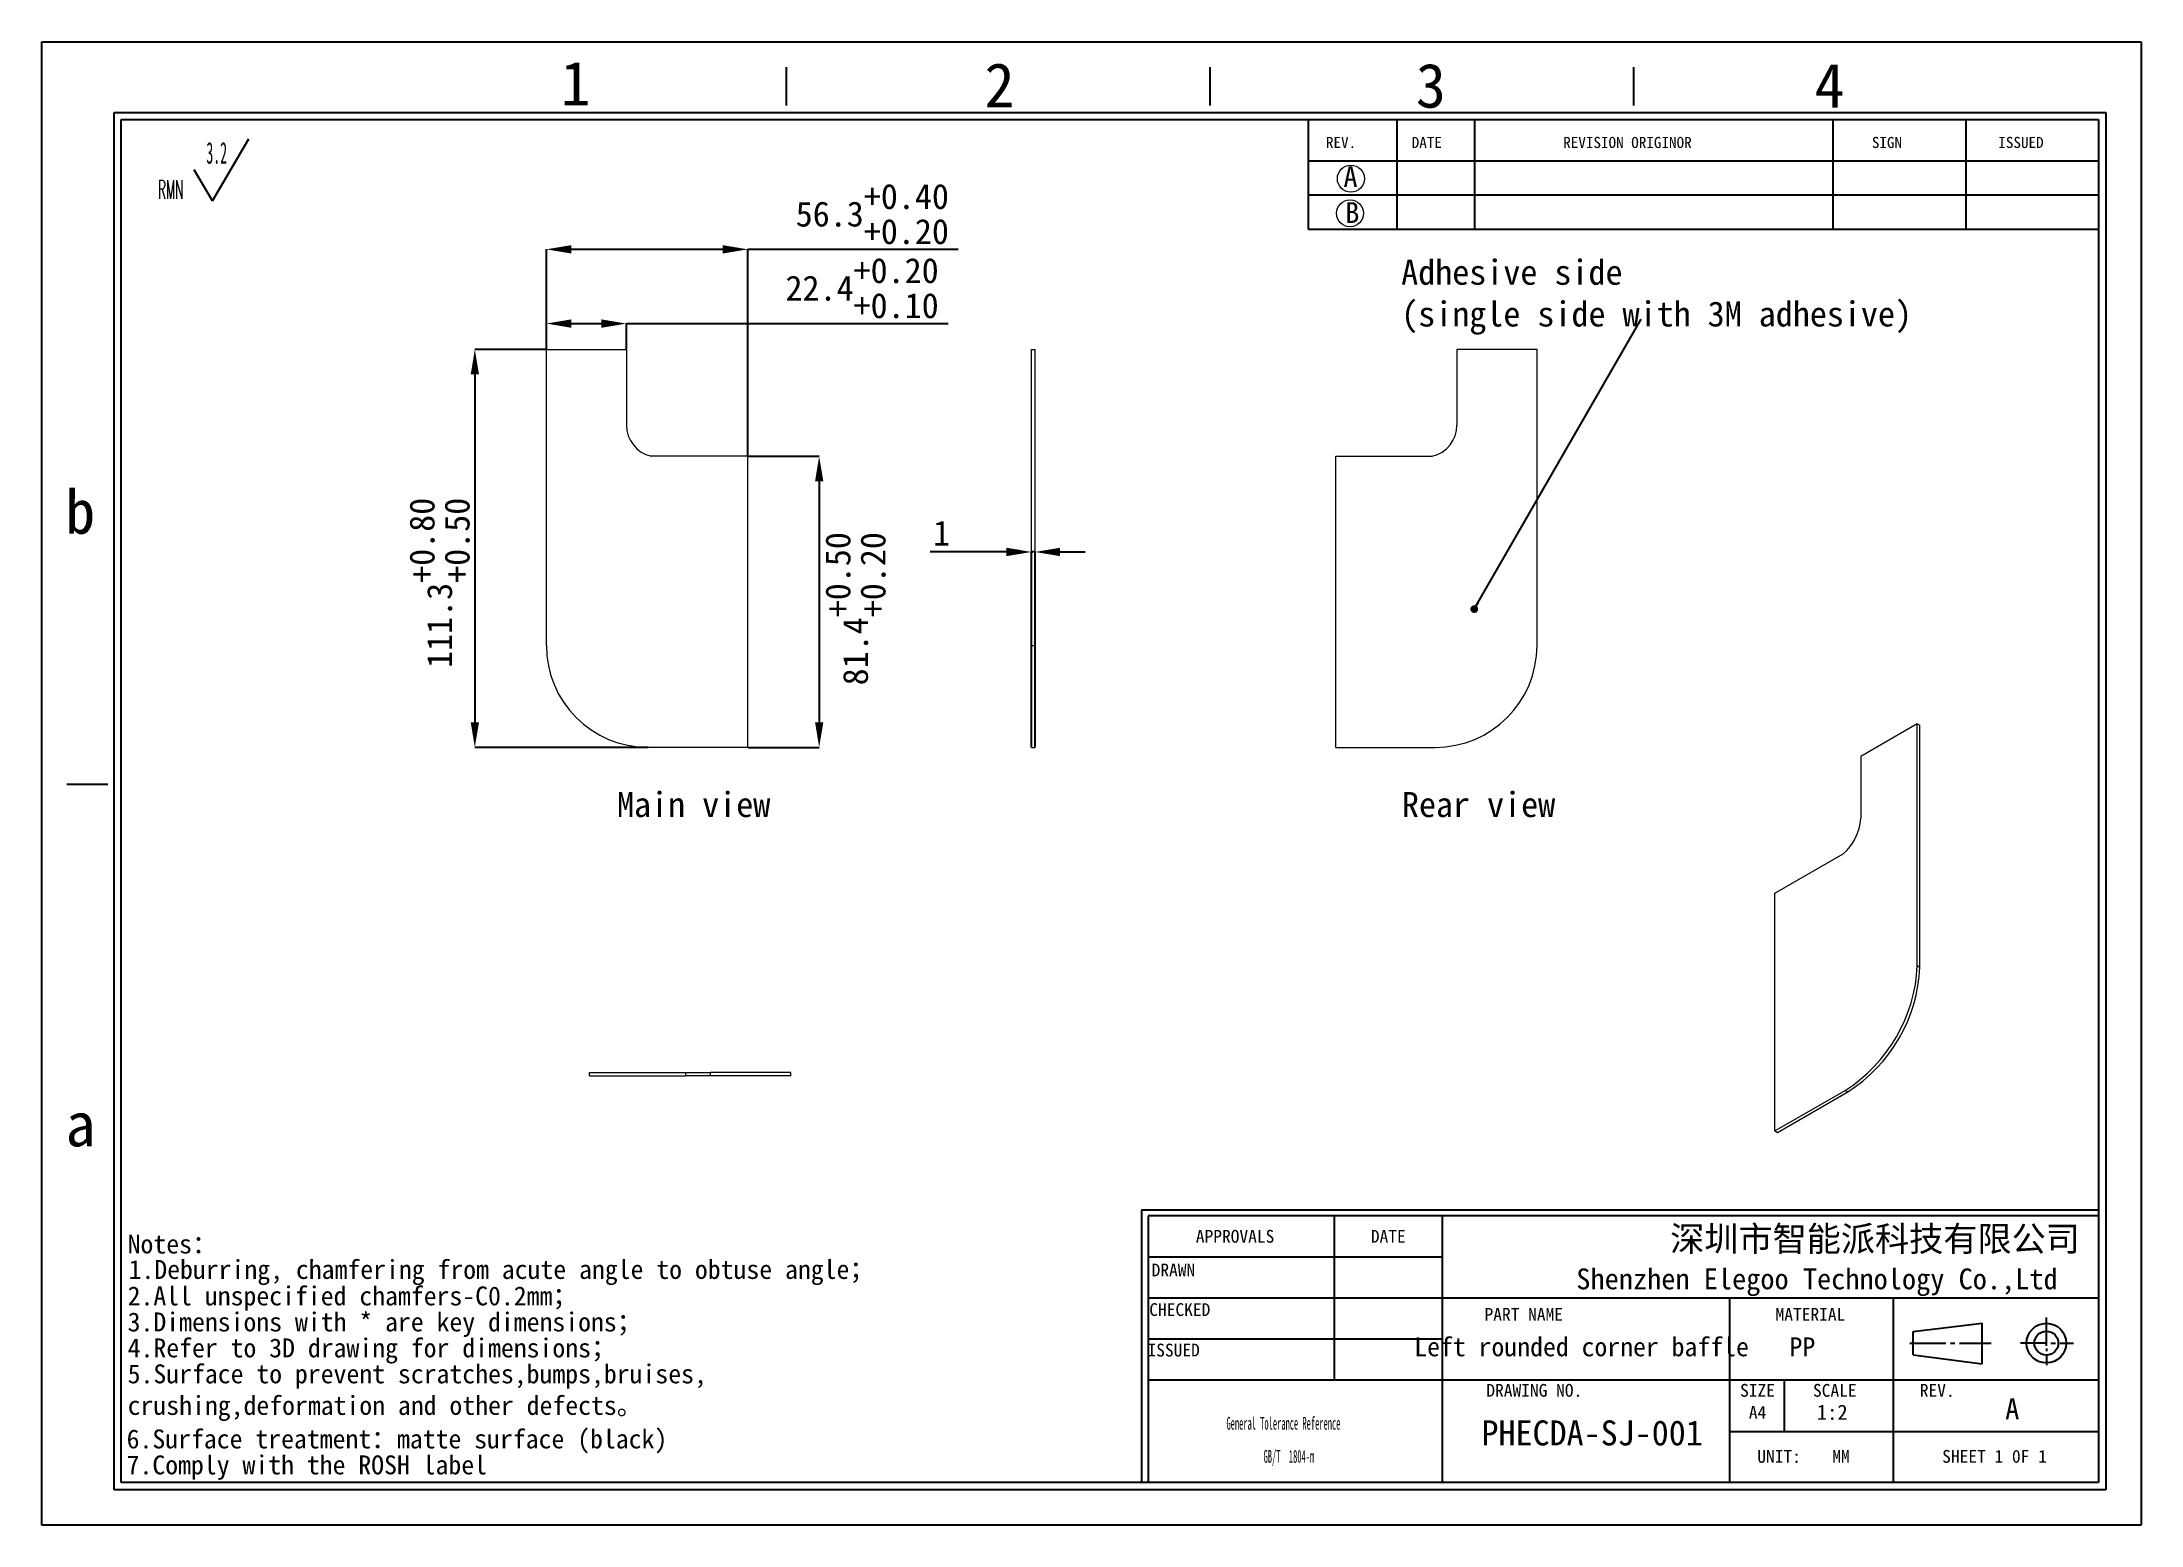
# Model space of a CAD drawing. Header units: millimetres. Extents: x 2 to 295, y 1 to 209.
import ezdxf

# ---------------------------------------------------------------- set-up
doc = ezdxf.new("R2010")
doc.units = ezdxf.units.MM
doc.header["$PDSIZE"] = -1
doc.layers.add('SLD-0', color=179, linetype='Continuous')
doc.styles.add('4', font='simfang.ttf')
doc.styles.add('C', font='simfang.ttf')
doc.styles.add('SLDTEXTSTYLE1', font='TXT', dxfattribs={"width": 0.469, "bigfont": 'bigfont'})
doc.styles.add('SLDTEXTSTYLE2', font='TXT', dxfattribs={"width": 0.469})
doc.styles.add('SLDTEXTSTYLE8', font='TXT', dxfattribs={"width": 0.484})
doc.dimstyles.new('SLDDIMSTYLE0', dxfattribs={"dimtxt": 3.5, "dimasz": 3.5, "dimexe": 0, "dimexo": 0.0625, "dimgap": 0.875, "dimtad": 2, "dimlfac": 2, "dimrnd": 1e-09, "dimzin": 12, "dimdsep": 46, "dimtxsty": 'SLDTEXTSTYLE2', "dimsah": 1, "dimcen": 0.09, "dimadec": 0, "dimazin": 3, "dimtol": 1, "dimtp": 0.8, "dimtm": -0.5, "dimtfac": 1, "dimtofl": 0, "dimtmove": 0, "dimatfit": 3, "dimfxl": 1, "dimfrac": 2, "dimtolj": 1, "dimtzin": 0, "dimarcsym": 0})
doc.dimstyles.new('SLDDIMSTYLE1', dxfattribs={"dimtxt": 3.5, "dimasz": 3.5, "dimexe": 0, "dimexo": 0.0625, "dimgap": 0.875, "dimtad": 2, "dimlfac": 2, "dimrnd": 1e-09, "dimzin": 12, "dimdsep": 46, "dimtxsty": 'SLDTEXTSTYLE2', "dimsah": 1, "dimcen": 0.09, "dimadec": 0, "dimazin": 3, "dimtol": 1, "dimtp": 0.4, "dimtm": -0.2, "dimtfac": 1, "dimtofl": 0, "dimtmove": 0, "dimatfit": 3, "dimfxl": 1, "dimfrac": 2, "dimtolj": 1, "dimtzin": 0, "dimarcsym": 0})
doc.dimstyles.new('SLDDIMSTYLE2', dxfattribs={"dimtxt": 3.5, "dimasz": 3.5, "dimexe": 0, "dimexo": 0.0625, "dimgap": 0.875, "dimtad": 2, "dimlfac": 2, "dimrnd": 1e-09, "dimzin": 12, "dimdsep": 46, "dimtxsty": 'SLDTEXTSTYLE2', "dimsah": 1, "dimcen": 0.09, "dimadec": 0, "dimazin": 3, "dimtol": 1, "dimtp": 0.2, "dimtm": -0.1, "dimtfac": 1, "dimtofl": 0, "dimtmove": 0, "dimatfit": 3, "dimfxl": 1, "dimfrac": 2, "dimtolj": 1, "dimtzin": 0, "dimarcsym": 0})
doc.dimstyles.new('SLDDIMSTYLE3', dxfattribs={"dimtxt": 3.5, "dimasz": 3.5, "dimexe": 0, "dimexo": 0.0625, "dimgap": 0.875, "dimtad": 2, "dimlfac": 2, "dimrnd": 1e-09, "dimzin": 12, "dimdsep": 46, "dimtxsty": 'SLDTEXTSTYLE2', "dimsah": 1, "dimcen": 0.09, "dimadec": 0, "dimazin": 3, "dimtol": 1, "dimtp": 0.5, "dimtm": -0.2, "dimtfac": 1, "dimtofl": 0, "dimtmove": 0, "dimatfit": 3, "dimfxl": 1, "dimfrac": 2, "dimtolj": 1, "dimtzin": 0, "dimarcsym": 0})
doc.dimstyles.new('SLDDIMSTYLE4', dxfattribs={"dimtxt": 3.5, "dimasz": 3.5, "dimexe": 0, "dimexo": 0.0625, "dimgap": 0.875, "dimtad": 2, "dimlfac": 2, "dimrnd": 1e-09, "dimzin": 12, "dimdsep": 46, "dimtxsty": 'SLDTEXTSTYLE2', "dimsah": 1, "dimcen": 0.09, "dimadec": 0, "dimazin": 3, "dimtfac": 1, "dimtmove": 0, "dimatfit": 0, "dimfxl": 1, "dimfrac": 2, "dimtolj": 1, "dimtzin": 12, "dimarcsym": 0})
doc.dimstyles.new('SLDDIMSTYLE5', dxfattribs={"dimtxt": 0.18, "dimasz": 1.076923, "dimexe": 0, "dimexo": 0.0625, "dimgap": 0, "dimtad": 0, "dimtih": 1, "dimtoh": 1, "dimdec": 0, "dimrnd": 1e-09, "dimzin": 0, "dimdsep": 46, "dimtxsty": 'Standard', "dimblk1": 'DOT', "dimblk2": 'DOT', "dimsah": 1, "dimcen": 0.09, "dimadec": 0, "dimazin": 0, "dimtfac": 1.076923, "dimtdec": 0, "dimtofl": 0, "dimtmove": 0, "dimatfit": 3, "dimldrblk": 'DOT', "dimfxl": 1, "dimfrac": 2, "dimtolj": 1, "dimtzin": 0, "dimarcsym": 0})

# ---------------------------------------------------------------- blocks, each defined once
blk = doc.blocks.new('SW_NOTE_0')
at = {"layer": 'SLD-0', "color": 0, "attachment_point": 1, "style": 'C'}
for s, insert, char_height in [('Notes：', (1.35, 10.1), 2.646), ('1.Deburring, chamfering from acute angle to obtuse angle；', (1.48, 6.54), 2.6458), ('2.All unspecified chamfers-C0.2mm；', (1.35, 2.84), 2.6458), ('3.{\\fSimSun|b0|i0|c134|p2;Dimensions with * are key dimensions}；', (1.35, -0.8), 2.6458), ('4.Refer to 3D drawing for dimensions；', (1.35, -4.43), 2.6458), ('5.Surface to prevent scratches,bumps,bruises,\\Pcrushing,deformation and other defects。', (1.35, -8.06), 2.6458), ('6.Surface treatment：matte surface (black)', (1.21, -17.16), 2.6458), ('7.Comply with the ROSH label', (1.21, -20.79), 2.6458)]:
    blk.add_mtext(s, dxfattribs=dict(at, insert=insert, char_height=char_height))
blk = doc.blocks.new('SW_NOTE_1')
at = {"layer": 'SLD-0', "color": 0}
for q in [(12.74, 9.16), (5.08, 4.83)]:
    blk.add_line((7.63, 0.49), q, dxfattribs=at)
at = {"layer": 'SLD-0', "color": 0, "attachment_point": 1}
for s, insert, char_height, style in [('3.2', (6.78, 8.73), 3.032, 'SLDTEXTSTYLE2'), ('{\\Ftxt,bigfont|c134;RMN}', (0, 3.41), 2.6458, 'SLDTEXTSTYLE1')]:
    blk.add_mtext(s, dxfattribs=dict(at, insert=insert, char_height=char_height, style=style))
blk = doc.blocks.new('SW_NOTE_2')
at = {"layer": 'SLD-0', "color": 0, "char_height": 1.7927, "attachment_point": 2, "style": 'SLDTEXTSTYLE8'}
for s, insert in [('General Tolerance Reference', (12.75, 2.31)), ('GB/T  1804-m', (13.51, -2.32))]:
    blk.add_mtext(s, dxfattribs=dict(at, insert=insert))
blk = doc.blocks.new('_D')
at = {"layer": 'Defpoints', "color": 0}
for p in [(72.12, 165.69), (62.12, 110.04), (86.37, 110.04)]:
    blk.add_point(p, dxfattribs=at)
at = {"layer": 'SLD-0', "color": 0, "lineweight": -2}
for p, q in [((72.06, 165.69), (62.12, 165.69)), ((62.12, 162.19), (62.12, 113.54)), ((86.31, 110.04), (62.12, 110.04))]:
    blk.add_line(p, q, dxfattribs=at)
at = {"layer": 'SLD-0', "color": 0}
for points in [[(61.54, 162.19), (62.7, 162.19), (62.12, 165.69)], [(61.54, 113.54), (62.7, 113.54), (62.12, 110.04)]]:
    blk.add_solid(points, dxfattribs=at)
at = {"layer": 'SLD-0', "color": 0, "insert": (52.98, 133.04), "char_height": 3.5, "attachment_point": 2, "rotation": 90, "style": '4'}
blk.add_mtext('\\A1;111.3\\S+0.80^ +0.50;', dxfattribs=at)
blk = doc.blocks.new('_D_1')
at = {"layer": 'Defpoints', "color": 0}
for p in [(100.27, 179.68), (72.12, 165.69), (100.27, 150.74)]:
    blk.add_point(p, dxfattribs=at)
at = {"layer": 'SLD-0', "color": 0, "lineweight": -2}
for p, q in [((72.12, 165.75), (72.12, 179.68)), ((75.62, 179.68), (96.77, 179.68)), ((100.27, 150.8), (100.27, 179.68)), ((100.27, 179.68), (129.72, 179.68))]:
    blk.add_line(p, q, dxfattribs=at)
at = {"layer": 'SLD-0', "color": 0}
for points in [[(75.62, 180.26), (75.62, 179.09), (72.12, 179.68)], [(96.77, 180.26), (96.77, 179.09), (100.27, 179.68)]]:
    blk.add_solid(points, dxfattribs=at)
at = {"layer": 'SLD-0', "color": 0, "insert": (117.7, 188.82), "char_height": 3.5, "attachment_point": 2, "style": '4'}
blk.add_mtext('\\A1;56.3\\S+0.40^ +0.20;', dxfattribs=at)
blk = doc.blocks.new('_D_2')
at = {"layer": 'Defpoints', "color": 0}
for p in [(83.32, 169.3), (72.12, 165.69), (83.32, 165.69)]:
    blk.add_point(p, dxfattribs=at)
at = {"layer": 'SLD-0', "color": 0, "lineweight": -2}
for p, q in [((72.12, 165.75), (72.12, 169.3)), ((75.62, 169.3), (79.82, 169.3)), ((83.32, 165.75), (83.32, 169.3)), ((83.32, 169.3), (128.3, 169.3))]:
    blk.add_line(p, q, dxfattribs=at)
at = {"layer": 'SLD-0', "color": 0}
for points in [[(75.62, 169.88), (75.62, 168.71), (72.12, 169.3)], [(79.82, 169.88), (79.82, 168.71), (83.32, 169.3)]]:
    blk.add_solid(points, dxfattribs=at)
at = {"layer": 'SLD-0', "color": 0, "insert": (116.27, 178.46), "char_height": 3.5, "attachment_point": 2, "style": '4'}
blk.add_mtext('\\A1;22.4\\S+0.20^ +0.10;', dxfattribs=at)
blk = doc.blocks.new('_D_3')
at = {"layer": 'Defpoints', "color": 0}
for p in [(100.27, 150.74), (100.27, 110.04), (110.27, 110.04)]:
    blk.add_point(p, dxfattribs=at)
at = {"layer": 'SLD-0', "color": 0, "lineweight": -2}
for p, q in [((100.33, 150.74), (110.27, 150.74)), ((110.27, 147.24), (110.27, 113.54)), ((100.33, 110.04), (110.27, 110.04))]:
    blk.add_line(p, q, dxfattribs=at)
at = {"layer": 'SLD-0', "color": 0}
for points in [[(109.69, 147.24), (110.85, 147.24), (110.27, 150.74)], [(109.69, 113.54), (110.85, 113.54), (110.27, 110.04)]]:
    blk.add_solid(points, dxfattribs=at)
at = {"layer": 'SLD-0', "color": 0, "insert": (111.14, 129.42), "char_height": 3.5, "attachment_point": 2, "rotation": 90, "style": '4'}
blk.add_mtext('\\A1;81.4\\S+0.50^ +0.20;', dxfattribs=at)
blk = doc.blocks.new('_D_4')
at = {"layer": 'Defpoints', "color": 0}
for p in [(140.46, 137.36), (139.96, 110.04), (140.46, 110.04)]:
    blk.add_point(p, dxfattribs=at)
at = {"layer": 'SLD-0', "color": 0, "lineweight": -2}
for p, q in [((136.46, 137.36), (125.78, 137.36)), ((139.96, 110.1), (139.96, 137.36)), ((140.46, 137.36), (139.96, 137.36)), ((140.46, 110.1), (140.46, 137.36)), ((143.96, 137.36), (147.46, 137.36))]:
    blk.add_line(p, q, dxfattribs=at)
at = {"layer": 'SLD-0', "color": 0}
for points in [[(136.46, 137.95), (136.46, 136.78), (139.96, 137.36)], [(143.96, 137.95), (143.96, 136.78), (140.46, 137.36)]]:
    blk.add_solid(points, dxfattribs=at)
at = {"layer": 'SLD-0', "color": 0, "insert": (127.38, 141.74), "char_height": 3.5, "attachment_point": 2, "style": '4'}
blk.add_mtext('\\A1;1', dxfattribs=at)
blk = doc.blocks.new('SW_NOTE_3')
at = {"insert": (2.05, 5.5), "char_height": 3.5, "width": 141.4875, "attachment_point": 1}
blk.add_mtext('{\\fFangSong|b0|i0|c0|p49;Adhesive side \\P(single side with 3M adhesive)}', dxfattribs=at)
blk = doc.blocks.new('_DOT')
at = {"color": 0, "linetype": 'ByBlock', "lineweight": -2}
blk.add_line((-0.5, 0), (-1, 0), dxfattribs=at)
at = {"color": 0, "linetype": 'ByBlock', "const_width": 0.5}
blk.add_lwpolyline([(-0.25, 0, 1), (0.25, 0, 1)], format="xyb", close=True, dxfattribs=at)

msp = doc.modelspace()

# ---------------------------------------------------------------- linework, layer by layer
at = {"color": 7, "linetype": 'Continuous', "lineweight": 15}
for p, q in [((72.1193, 165.6881), (83.3193, 165.6881)), ((72.1193, 124.2881), (72.1193, 165.6881)), ((83.3193, 165.6881), (83.3193, 155.1139)), ((139.9562, 165.6881), (140.4562, 165.6881)), ((139.9562, 124.2881), (139.9562, 165.6881)), ((140.4562, 124.2881), (140.4562, 165.6881)), ((199.4462, 165.6881), (199.4462, 155.1139)), ((210.6462, 165.6881), (199.4462, 165.6881)), ((210.6462, 124.2881), (210.6462, 165.6881)), ((100.2693, 150.7381), (86.7693, 150.7381)), ((100.2693, 110.0381), (100.2693, 150.7381)), ((182.4962, 110.0381), (182.4962, 150.7381)), ((182.4962, 150.7381), (195.9962, 150.7381)), ((139.9562, 124.2881), (140.4562, 124.2881)), ((139.9562, 110.0381), (139.9562, 124.2881)), ((140.4562, 110.0381), (140.4562, 124.2881)), ((263.8268, 113.3254), (255.9072, 108.7535)), ((263.8268, 79.5206), (263.8268, 113.3254)), ((263.8268, 113.3254), (264.1803, 113.1213)), ((264.1803, 79.3165), (264.1803, 113.1213)), ((100.2693, 110.0381), (86.3693, 110.0381)), ((139.9562, 110.0381), (140.4562, 110.0381)), ((182.4962, 110.0381), (196.3962, 110.0381)), ((255.9072, 108.7535), (255.9072, 100.1193)), ((243.9217, 89.6272), (253.4677, 95.138)), ((243.9217, 56.394), (243.9217, 89.6272)), ((263.8268, 79.5206), (264.1803, 79.3165)), ((78.1336, 64.084), (78.1336, 64.584)), ((78.1336, 64.584), (91.6336, 64.584)), ((91.6336, 64.084), (91.6336, 64.584)), ((91.6336, 64.584), (95.0836, 64.584)), ((95.0836, 64.084), (95.0836, 64.584)), ((106.2836, 64.584), (95.0836, 64.584)), ((106.2836, 64.084), (106.2836, 64.584)), ((78.1336, 64.084), (91.6336, 64.084)), ((95.0836, 64.084), (91.6336, 64.084)), ((106.2836, 64.084), (95.0836, 64.084)), ((243.9217, 56.394), (253.7505, 62.068)), ((244.2753, 56.1899), (254.104, 61.8639)), ((253.7505, 62.068), (254.104, 61.8639)), ((243.9217, 56.394), (244.2753, 56.1899))]:
    msp.add_line(p, q, dxfattribs=at)
for centre, radius, start, end in [((87.8193, 155.1139), 4.5, 180, 256.506601), ((194.9462, 155.1139), 4.5, 283.493399, 0), ((86.3693, 124.2881), 14.25, 180, 270), ((196.3962, 124.2881), 14.25, 270, 0), ((248.8528, 100.486), 7.0639, 310.790904, 357.023956), ((241.9855, 80.4956), 21.863, 302.555972, 357.444027), ((242.339, 80.2915), 21.863, 302.555972, 357.444027)]:
    msp.add_arc(centre, radius, start, end, dxfattribs=at)
at = {"layer": 'SLD-0'}
for p, q in [((1.5907, 208.6737), (295.1066, 208.6737)), ((1.5907, 1.2938), (1.5907, 208.6737)), ((295.1066, 208.6737), (295.1066, 1.2938)), ((12.6748, 7.2189), (12.6748, 197.811)), ((12.6748, 197.811), (289.1814, 197.811)), ((252.0174, 197.811), (252.0174, 182.5137)), ((270.5994, 197.811), (270.5994, 182.5137)), ((289.1814, 197.811), (289.1814, 7.2189)), ((289.1814, 7.2189), (12.6748, 7.2189)), ((295.1066, 1.2938), (1.5907, 1.2938))]:
    msp.add_line(p, q, dxfattribs=at)
at = {"layer": 'SLD-0', "color": 6, "linetype": 'Continuous'}
for p, q in [((105.701, 199.786), (105.701, 205.1695)), ((164.9525, 199.786), (164.9525, 205.1695)), ((224.2039, 199.786), (224.2039, 205.1695)), ((11.6873, 6.2314), (11.6873, 198.7985)), ((11.6873, 198.7985), (290.1689, 198.7985)), ((290.1689, 198.7985), (290.1689, 6.2314)), ((10.8046, 104.8527), (5.0681, 104.8527)), ((290.1689, 6.2314), (11.6873, 6.2314))]:
    msp.add_line(p, q, dxfattribs=at)
at = {"layer": 'SLD-0', "color": 179, "linetype": 'Continuous'}
for p, q in [((178.6588, 197.811), (178.6588, 182.5137)), ((191.0502, 197.811), (191.0502, 182.5137)), ((201.8863, 197.811), (201.8863, 182.5137)), ((178.6588, 192.0745), (289.1814, 192.0745)), ((178.6588, 187.2941), (289.1814, 187.2941)), ((178.6588, 182.5137), (289.1814, 182.5137)), ((289.1814, 45.3294), (155.3299, 45.3294)), ((155.3299, 45.3294), (155.3299, 7.2189)), ((289.1814, 44.5061), (156.286, 44.5061)), ((156.286, 44.5061), (156.286, 7.2189)), ((182.2808, 44.5061), (182.2808, 21.5602)), ((197.3975, 44.5061), (197.3975, 7.2189)), ((197.3975, 38.7696), (156.286, 38.7696)), ((289.1814, 33.0331), (156.286, 33.0331)), ((237.553, 33.0331), (237.553, 7.2189)), ((260.499, 7.2189), (260.499, 33.0331)), ((263.2552, 28.3538), (272.8879, 29.5382)), ((272.8879, 23.8461), (272.8879, 29.5382)), ((281.8693, 26.3495), (281.8693, 30.3163)), ((197.3975, 27.2966), (156.286, 27.2966)), ((262.7856, 26.7328), (267.8301, 26.7328)), ((263.2552, 25.1064), (263.2552, 28.3538)), ((268.4607, 26.7328), (269.0912, 26.7328)), ((269.7218, 26.7328), (274.1357, 26.7328)), ((281.8693, 26.7328), (278.2684, 26.7328)), ((282.4999, 26.7328), (283.1304, 26.7328)), ((283.761, 26.7328), (285.6527, 26.7328)), ((263.2552, 25.1064), (272.8879, 23.8461)), ((281.8693, 25.9663), (281.8693, 25.5831)), ((281.8693, 25.1998), (281.8693, 23.6668)), ((289.1814, 21.5602), (156.286, 21.5602)), ((245.2016, 21.5602), (245.2016, 14.3895)), ((237.553, 14.3895), (289.1814, 14.3895))]:
    msp.add_line(p, q, dxfattribs=at)
at = {"layer": 'SLD-0', "lineweight": 0}
for centre in [(184.6221, 189.5636), (184.4994, 184.7149)]:
    msp.add_circle(centre, 1.8944, dxfattribs=at)
at = {"layer": 'SLD-0', "color": 179, "linetype": 'Continuous'}
for radius in [2.7714, 1.669]:
    msp.add_circle((281.8693, 26.7328), radius, dxfattribs=at)

# ---------------------------------------------------------------- block references
at = {"layer": 'SLD-0'}
for name, p in [('SW_NOTE_1', (17.795, 185.9568)), ('SW_NOTE_3', (189.602, 172.7268))]:
    msp.add_blockref(name, p, dxfattribs=at)
at = {"layer": 'SLD-0', "color": 5}
msp.add_blockref('SW_NOTE_0', (12.2178, 31.8129), dxfattribs=at)
at = {"layer": 'SLD-0', "color": 179}
msp.add_blockref('SW_NOTE_2', (162.4379, 14.1109), dxfattribs=at)

# ---------------------------------------------------------------- texts
at = {"layer": 'SLD-0', "style": '4'}
for s, insert, char_height, attachment_point in [('1', (74.111, 205.9712), 6.172, 1), ('2', (133.3881, 205.7276), 6.172, 1), ('3', (193.7066, 205.6655), 6.172, 1), ('4', (249.4405, 205.6593), 6.172, 1), ('A', (183.5778, 191.2862), 2.9034, 1), ('B', (183.8319, 186.2712), 2.9034, 1), ('b', (4.8346, 146.0918), 6.172, 1), ('Main view', (81.998, 103.7972), 3.5, 1), ('Rear view', (191.7544, 103.7972), 3.5, 1), ('a', (4.8798, 60.4234), 6.172, 1), ('深圳市智能派科技有限公司', (257.9106, 43.0702), 3.5, 2), ('Left rounded corner baffle', (216.8764, 27.5373), 2.645833, 2), ('PP', (247.7573, 27.5373), 2.64583, 2), ('A', (276.1139, 18.9954), 2.9104, 1), ('PHECDA-SJ-001', (202.8781, 15.9231), 3.5, 1)]:
    msp.add_mtext(s, dxfattribs=dict(at, insert=insert, char_height=char_height, attachment_point=attachment_point))
at = {"layer": 'SLD-0', "color": 179, "style": '4'}
for s, insert, char_height, attachment_point in [('REV.', (181.1288, 195.4001), 1.55363, 1), ('DATE', (193.1265, 195.4001), 1.55363, 1), ('REVISION ORIGINOR', (214.3082, 195.4001), 1.553633, 1), ('SIGN', (257.4664, 195.4001), 1.55363, 1), ('ISSUED', (275.1481, 195.4001), 1.55363, 1), ('APPROVALS', (168.4266, 42.5627), 1.79265, 2), ('DATE', (189.8496, 42.5627), 1.79265, 2), ('DRAWN', (159.8036, 37.8529), 1.79265, 2), ('Shenzhen Elegoo Technology Co.,Ltd', (249.7983, 37.1647), 2.910417, 2), ('CHECKED', (160.6957, 32.3147), 1.79265, 2), ('PART NAME', (208.7939, 31.6454), 1.79265, 2), ('MATERIAL', (248.8802, 31.6454), 1.79265, 2), ('ISSUED', (159.837, 26.6544), 1.79265, 2), ('DRAWING NO.', (210.268, 21.0216), 1.792654, 2), ('SIZE', (241.4789, 21.0216), 1.79265, 2), ('SCALE', (252.2889, 21.0216), 1.79265, 2), ('REV.', (266.6102, 21.0216), 1.79265, 2), ('A4', (241.4898, 17.9531), 1.79265, 2), ('1:2', (251.93, 18.1206), 2.11667, 2), ('UNIT:', (244.4987, 11.7907), 1.79265, 2), ('MM', (253.1609, 11.7907), 1.79265, 2), ('SHEET 1 0F 1', (274.62, 11.7907), 1.792654, 2)]:
    msp.add_mtext(s, dxfattribs=dict(at, insert=insert, char_height=char_height, attachment_point=attachment_point))

# ---------------------------------------------------------------- dimensions: what is measured, and where the dimension line sits
at = {"layer": 'SLD-0'}
for base, p1, p2, dimstyle, picture, middle in [((100.2693, 179.6752), (72.1193, 165.6881), (100.2693, 150.7381), 'SLDDIMSTYLE1', '_D_1', (117.7037, 179.6752)), ((83.3193, 169.2957), (72.1193, 165.6881), (83.3193, 165.6881), 'SLDDIMSTYLE2', '_D_2', (116.2693, 169.2957)), ((140.4562, 137.3649), (139.9562, 110.0381), (140.4562, 110.0381), 'SLDDIMSTYLE4', '_D_4', (127.3808, 137.3649))]:
    dim = msp.add_linear_dim(base=base, p1=p1, p2=p2, dimstyle=dimstyle, override={"dimtxsty": '4'}, dxfattribs=at)
    dim.commit()
    dim.dimension.update_dxf_attribs({"geometry": picture, "text_midpoint": middle, "dimtype": 160})
for base, p1, p2, dimstyle, picture, middle in [((62.1193, 110.0381), (72.1193, 165.6881), (86.3693, 110.0381), 'SLDDIMSTYLE0', '_D', (62.1193, 133.0407)), ((110.2693, 110.0381), (100.2693, 150.7381), (100.2693, 110.0381), 'SLDDIMSTYLE3', '_D_3', (110.2693, 129.4197))]:
    dim = msp.add_linear_dim(base=base, p1=p1, p2=p2, angle=90, dimstyle=dimstyle, override={"dimtxsty": '4'}, dxfattribs=at)
    dim.commit()
    dim.dimension.update_dxf_attribs({"geometry": picture, "text_midpoint": middle, "dimtype": 160})

# ---------------------------------------------------------------- leaders
msp.add_leader([(201.8746, 129.3643), (225.2131, 169.9069)], dimstyle='SLDDIMSTYLE5', override={"dimtxsty": '4'}, dxfattribs=at)

doc.saveas('drawing.dxf')
